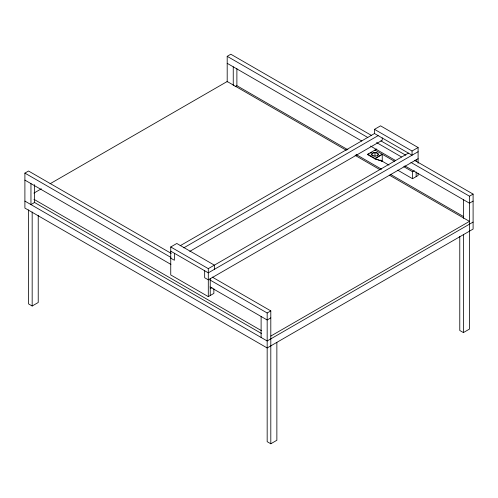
<?xml version="1.0" encoding="UTF-8"?>
<svg xmlns="http://www.w3.org/2000/svg" width="498" height="498" viewBox="0 0 498 498"><rect width="100%" height="100%" fill="white"/><g stroke="black" fill="none" stroke-linecap="round" stroke-linejoin="round"><path stroke-width="0.75" d="M414.554 160.294L473.1 194.102L473.1 229.068L267.171 347.959L24.9 208.089L24.9 173.117L28.535 171.019L171.206 253.389M227.194 81.965L227.194 56.324L230.829 54.226L371.483 135.431M33.92 193.087L41.328 188.81M50.086 183.756L227.194 81.504L346.309 150.272M235.068 86.745L236.886 85.7L347.928 149.805M28.535 209.876L28.535 303.898L32.171 306.002L38.228 302.504L38.228 215.466M213.872 288.747L213.872 293.409L208.301 296.627L170.746 274.946L170.746 246.971L176.802 243.472L214.358 265.154L214.358 269.35M180.164 245.732L374.496 133.532L374.496 129.337L380.553 125.838L418.102 147.52L418.102 163.288M183.799 247.83L378.131 135.63M189.775 251.372L382.246 140.249L382.246 137.915M367.711 154.237L374.982 158.432L382.246 154.237L382.246 161.228L374.982 158.85L367.711 154.654L367.711 154.237L376.799 148.989M367.711 154.654L369.037 153.894M370.356 153.129L371.676 152.363M170.746 246.971L208.301 268.652L408.416 153.116M374.496 129.337L412.045 151.019L418.102 147.52M418.102 151.716L208.301 272.848L170.746 251.166M418.102 158.713L208.301 279.839L204.666 277.741L204.666 270.75M210.237 288.516L212.055 287.464M403.785 166.668L412.531 171.717L414.348 170.671M397.728 170.167L412.531 178.714L418.102 175.495L418.102 173.204M267.171 312.993L270.806 310.895L270.806 443.774L267.171 441.676L267.171 312.993L209.969 279.963M410.918 162.392L469.465 196.2L473.1 194.102M270.806 317.886L267.171 319.984L209.969 286.96M473.1 201.092L469.465 203.19L404.862 165.89M270.806 336.069L469.465 221.373L389.38 175.14M473.1 222.077L267.171 340.968L24.9 201.092M270.806 443.774L276.863 440.276L276.863 342.363M459.772 236.45L459.772 330.479L463.408 332.577L469.465 329.078L469.465 196.2M374.739 158.713L382.003 161.091M374.496 133.532L412.045 155.214L412.045 151.019M380.902 140.872L405.802 155.245M227.194 56.324L367.848 137.529M376.594 142.577L401.494 156.957M227.194 63.314L361.791 141.027M370.537 146.076L395.437 160.449M394.36 161.228L374.982 150.041L374.982 150.458M382.003 154.517L374.982 158.85L374.982 158.432M380.31 160.107L388.975 165.112M356.002 154.467L381.574 169.233M390.326 174.281L463.675 216.636M355.062 155.32L379.962 169.7M212.254 277.087L270.806 310.895M24.9 173.117L170.932 257.429M170.746 258.163L174.381 260.261L174.381 253.264M24.9 180.114L170.932 264.426M33.92 199.306L261.382 330.628M34.181 202.256L261.388 333.436M463.408 199.692L463.408 218.342M463.408 234.664L463.408 332.577M416.166 159.827L416.166 161.333M416.166 171.953L416.166 176.616M412.531 171.717L412.531 178.714M374.982 152.649L374.982 156.304M261.114 316.485L261.114 337.47M236.886 68.6L236.886 85.7M233.251 66.813L233.251 85.463M210.237 278.724L210.237 295.507M208.301 268.652L208.301 296.627M34.592 184.621L34.592 202.493L30.957 204.591L30.957 183.606M32.171 211.974L32.171 306.002M372.162 155.594A3.256 1.88 0 0 1 374.982 152.774A3.256 1.88 0 0 1 377.801 155.594M373.351 155.862A3.256 1.88 0 0 0 378.237 154.237A3.256 1.88 0 0 0 373.351 152.606A3.256 1.88 0 0 0 373.351 155.862"/></g></svg>
